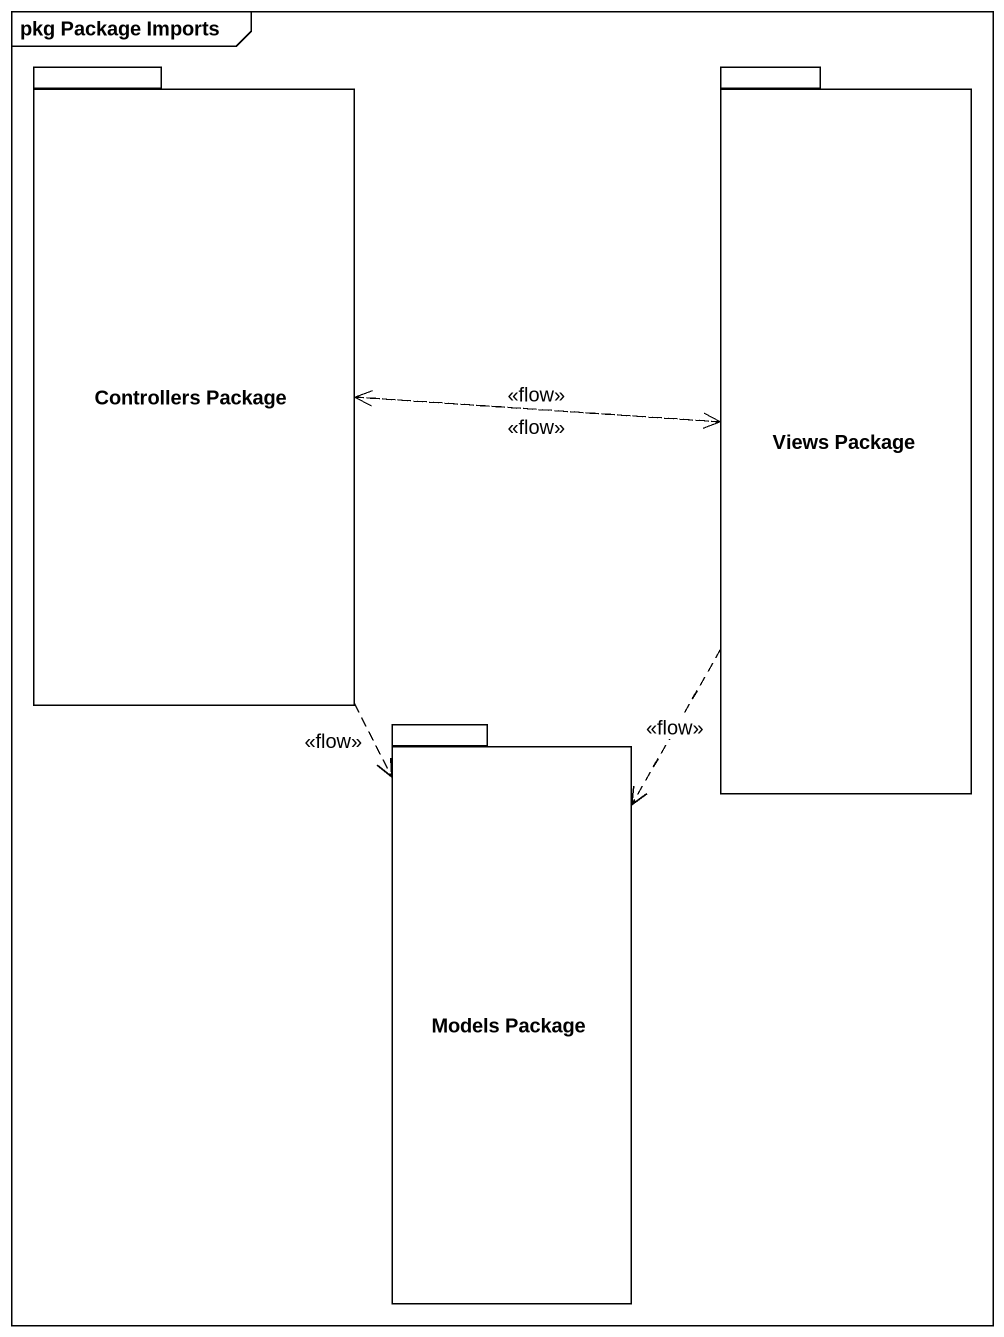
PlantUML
@startuml
mainframe pkg Package Imports
package "Controllers Package" as Controllers_Package {
}
package "Views Package" as Views_Package {
}
package "Models Package" as Models_Package {
}
Controllers_Package .right.> Views_Package : <<flow>>
Controllers_Package ..> Models_Package : <<flow>>
Views_Package .left.> Controllers_Package : <<flow>>
Views_Package ..> Models_Package : <<flow>>
@enduml
